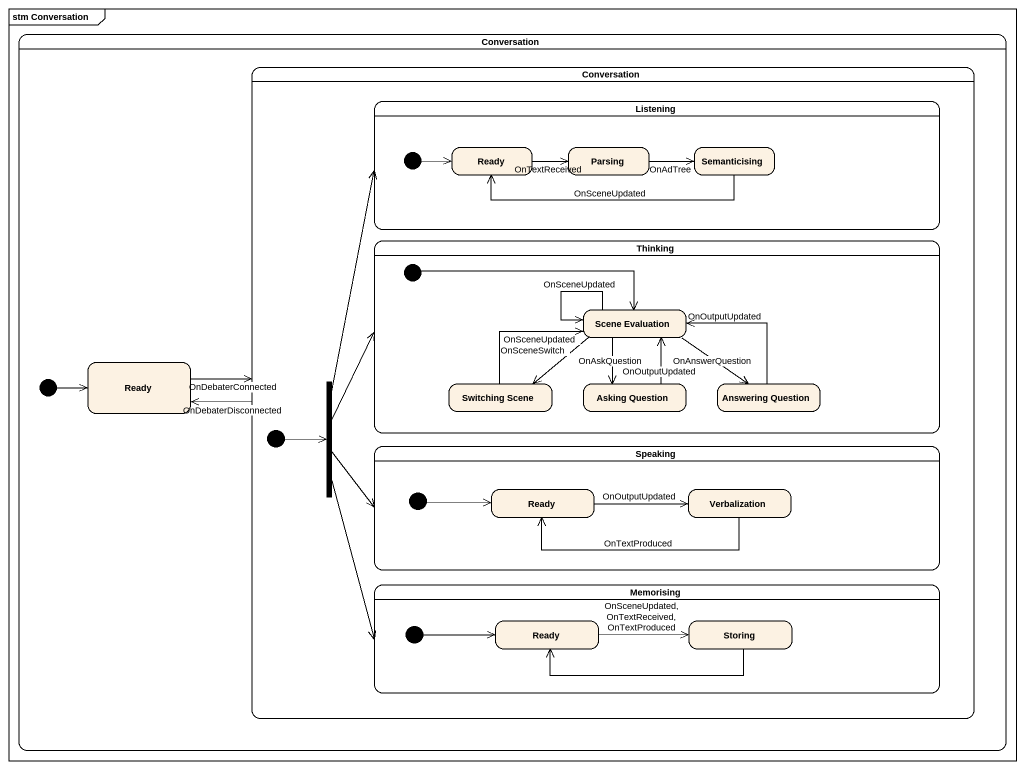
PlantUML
@startuml
mainframe stm Conversation
hide empty description
state Conversation {
  state "Conversation" as Conversation_2 {
    state Listening {
      state Ready
      state Parsing
      state Semanticising
      [*] -right-> Ready
    }
    state Thinking {
      state "Scene Evaluation" as Scene_Evaluation
      state "Switching Scene" as Switching_Scene
      state "Asking Question" as Asking_Question
      state "Answering Question" as Answering_Question
      [*] -right-> Scene_Evaluation
    }
    state fork1 <<fork>>
    state Speaking {
      state "Ready" as Ready_3
      state Verbalization
      [*] -right-> Ready_3
    }
    state Memorising {
      state "Ready" as Ready_4
      state Storing
      [*] -right-> Ready_4
    }
    [*] -right-> fork1
  }
  state "Ready" as Ready_2
  [*] -right-> Ready_2
}
Conversation_2 -left-> Ready_2 : OnDebaterDisconnected
Ready -right-> Parsing : OnTextReceived
Parsing -right-> Semanticising : OnAdTree
Semanticising -left-> Ready : OnSceneUpdated
Scene_Evaluation --> Scene_Evaluation : OnSceneUpdated
Scene_Evaluation -left-> Switching_Scene : OnSceneSwitch
Scene_Evaluation --> Asking_Question : OnAskQuestion
Scene_Evaluation -right-> Answering_Question : OnAnswerQuestion
Ready_2 -right-> Conversation_2 : OnDebaterConnected
fork1 -up-> Listening
fork1 -right-> Thinking
fork1 -right-> Speaking
fork1 --> Memorising
Switching_Scene -right-> Scene_Evaluation : OnSceneUpdated
Asking_Question -up-> Scene_Evaluation : OnOutputUpdated
Answering_Question -left-> Scene_Evaluation : OnOutputUpdated
Ready_3 -right-> Verbalization : OnOutputUpdated
Verbalization -left-> Ready_3 : OnTextProduced
Ready_4 -right-> Storing : OnSceneUpdated, OnTextReceived, OnTextProduced
Storing -left-> Ready_4
@enduml
